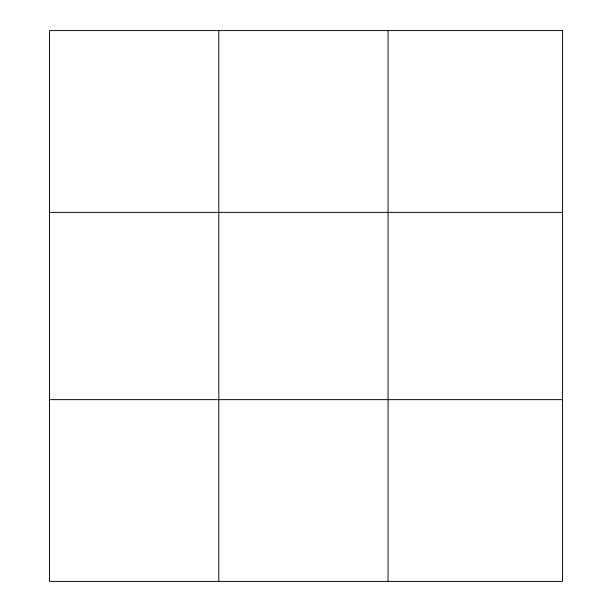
<?xml version="1.0" encoding="UTF-8"?>
<svg xmlns="http://www.w3.org/2000/svg" width="612" height="612" viewBox="0 0 612 612"><rect width="100%" height="100%" fill="white"/><g stroke="black" fill="none" stroke-linecap="round" stroke-linejoin="round"><path stroke-width="0.92" d="M218.805 581.4L218.805 30.6M388.069 581.4L388.069 30.6M49.541 212.364L562.459 212.364M49.541 399.636L562.459 399.636M562.459 30.6L562.459 581.4L49.541 581.4L49.541 30.6L562.459 30.6"/></g></svg>
